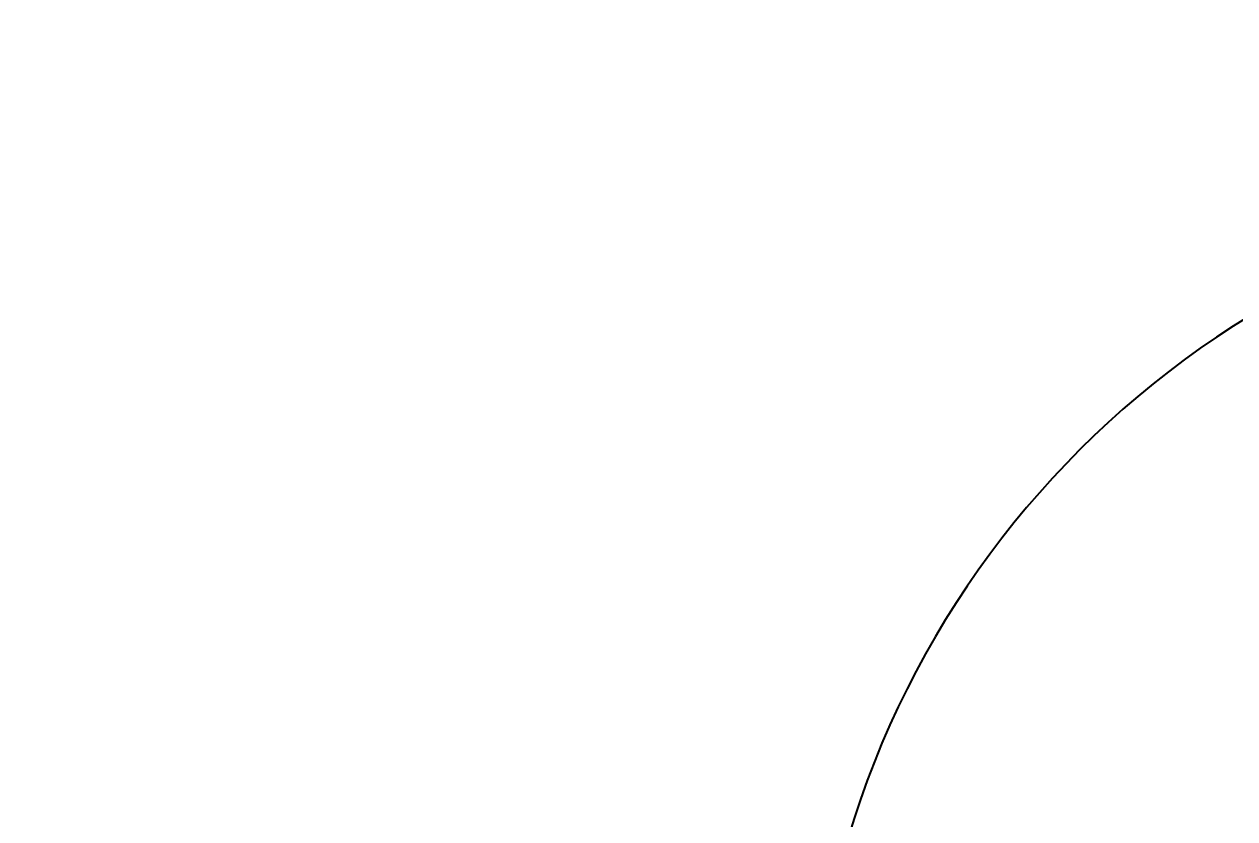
# Model space of a CAD drawing. Header units: millimetres. Extents: x 4086 to 8300, y 123 to 1549.
# Drawn here: x 7658.3 to 7747.3, y 627.6 to 685.9 of the extents above; entities that cross this region are included whole.
import ezdxf

# ---------------------------------------------------------------- set-up
doc = ezdxf.new("R2010")
doc.units = ezdxf.units.MM
doc.layers.add('尺寸标注', color=7, linetype='Continuous')
doc.layers.add('运动范围', color=7, linetype='Continuous')
doc.styles.add('思源黑', font='SourceHanSansCN-Normal.ttf')
doc.dimstyles.new('尺寸标注_1_4比例', dxfattribs={"dimtxt": 7, "dimasz": 6, "dimexe": 2, "dimexo": 1.5, "dimgap": 1, "dimtad": 1, "dimdec": 1, "dimlfac": 4, "dimdsep": 46, "dimtxsty": '思源黑', "dimcen": 0.09, "dimadec": 0, "dimazin": 0, "dimtp": 0.01, "dimtm": 0.01, "dimtfac": 1, "dimtdec": 1, "dimtofl": 0, "dimtmove": 0, "dimatfit": 3, "dimfxl": 1, "dimtolj": 1, "dimarcsym": 0})

# ---------------------------------------------------------------- blocks, each defined once
blk = doc.blocks.new('*D750')
at = {"layer": 'Defpoints', "color": 0}
for p in [(7746.494, 663.333), (7961.606, 638.226), (7701.103, 606.863), (7720.683, 606.863), (7783.633, 606.863)]:
    blk.add_point(p, dxfattribs=at)
at = {"layer": '尺寸标注', "color": 0, "lineweight": -2}
blk.add_arc((7783.633, 606.863), 67.588, 15.08218, 174.91199, dxfattribs=at)
at = {"layer": '尺寸标注', "color": 0}
for points in [[(7847.916, 624.232), (7849.869, 624.667), (7850.195, 618.593)], [(7715.312, 612.901), (7717.31, 612.813), (7716.045, 606.863)]]:
    blk.add_solid(points, dxfattribs=at)
at = {"layer": '尺寸标注', "color": 0, "insert": (7783.633, 679.161), "char_height": 7, "attachment_point": 5, "style": '思源黑'}
blk.add_mtext('\\A1;-\\A1;170%%d', dxfattribs=at)

msp = doc.modelspace()

# ---------------------------------------------------------------- linework, layer by layer
at = {"layer": '运动范围'}
msp.add_arc((7783.7746, 606.8692), 180.575, 10, 349.993572, dxfattribs=at)

# ---------------------------------------------------------------- dimensions: what is measured, and where the dimension line sits
at = {"layer": '尺寸标注'}
dim = msp.add_angular_dim_2l(base=(7746.4945, 663.3329), line1=((7701.103, 606.8629), (7720.6832, 606.8629)), line2=((7783.6327, 606.8629), (7961.6062, 638.2257)), text='\\A1;-<>', dimstyle='尺寸标注_1_4比例', dxfattribs=at)
dim.commit()
dim.dimension.update_dxf_attribs({"geometry": '*D750', "text_midpoint": (7783.6327, 674.4507), "dimtype": 162})

doc.saveas('drawing.dxf')
